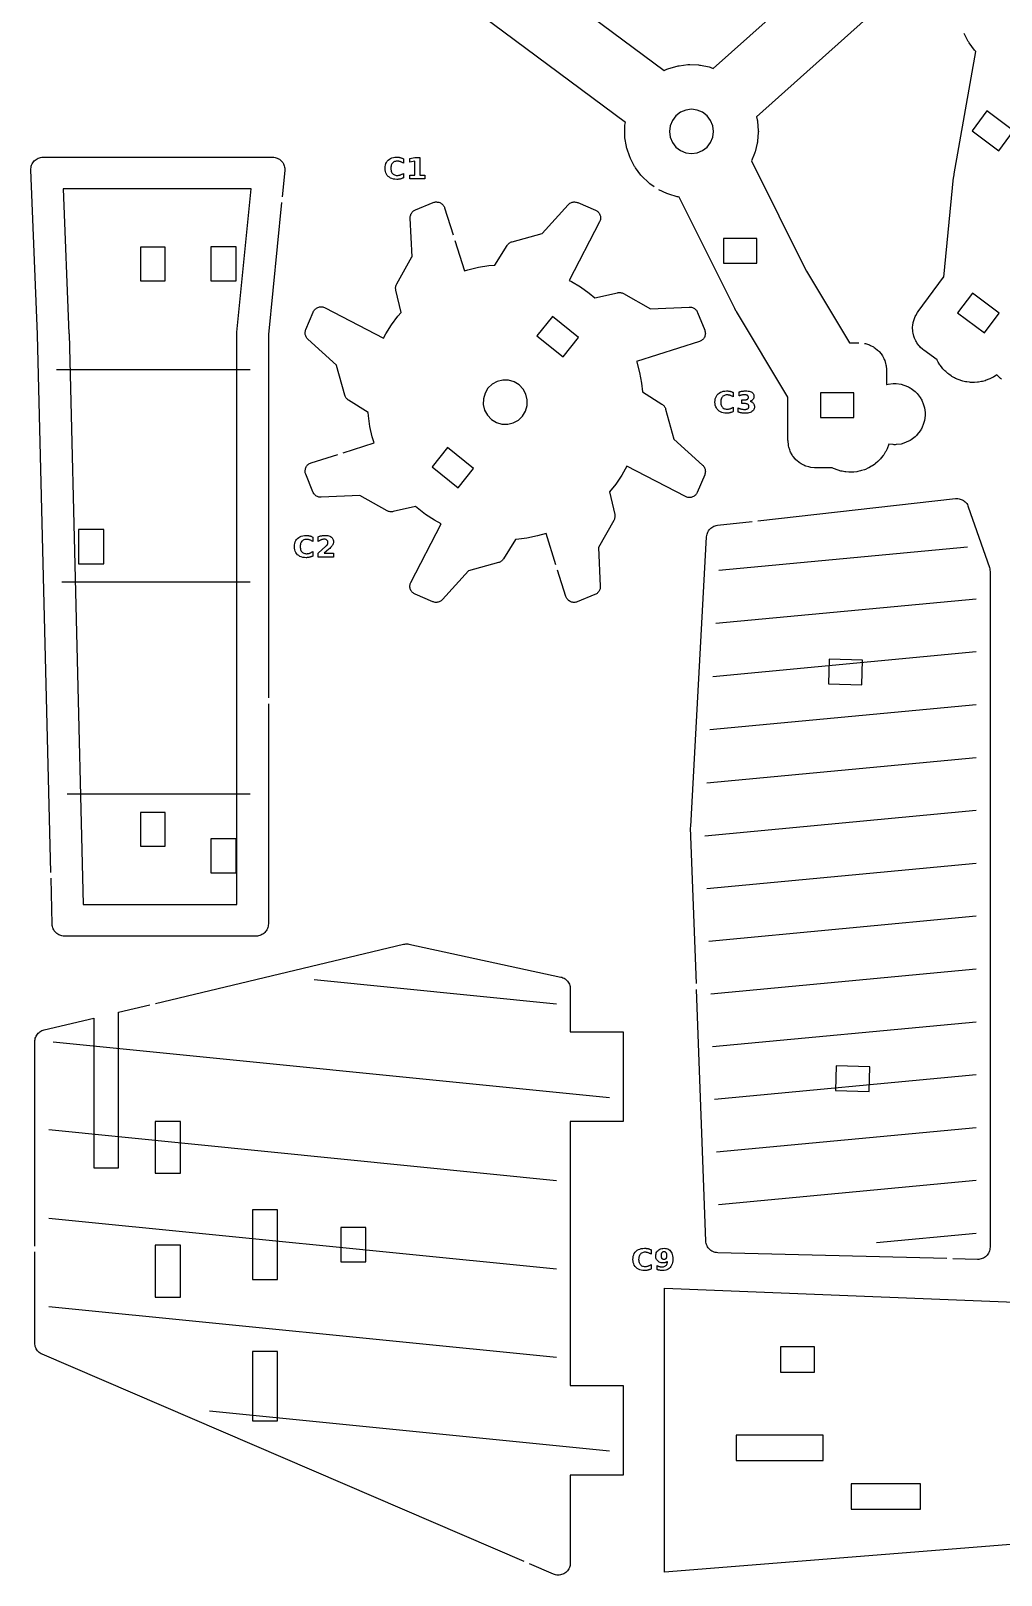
# Model space of a CAD drawing. Header units: millimetres. Extents: x 8 to 296, y 9 to 290.
# Drawn here: x 8.2 to 118.1, y 8.6 to 183.4 of the extents above; entities that cross this region are included whole.
import ezdxf

# ---------------------------------------------------------------- set-up
doc = ezdxf.new("R2010")
doc.units = ezdxf.units.MM
for name, color, linetype in [('CUT', 1, 'CONTINUOUS'), ('ENGRAVE', 5, 'CONTINUOUS'), ('SCORE', 7, 'CONTINUOUS')]:
    doc.layers.add(name, color=color, linetype=linetype)

msp = doc.modelspace()

# ---------------------------------------------------------------- linework, layer by layer
at = {"layer": 'CUT', "color": 1}
for points in [[(66.0183, 189.2315), (79.904, 178.8885), (80.2185, 179.0378), (80.3153, 179.079), (80.4151, 179.1123), (81.3835, 179.3928), (81.4856, 179.418), (81.5894, 179.4349), (82.5903, 179.5564), (82.6951, 179.5649), (82.8003, 179.5649), (83.8077, 179.5243), (83.9126, 179.5158), (84.0164, 179.4989), (85.0042, 179.2973), (85.1064, 179.2721), (85.2062, 179.2388), (85.4684, 179.1393), (100.3127, 192.4196)], [(107.8105, 189.2653), (90.3675, 173.6602), (90.4519, 173.3175), (90.473, 173.2145), (90.4856, 173.11), (90.5668, 172.1051), (90.571, 172), (90.5668, 171.8949), (90.4856, 170.89), (90.473, 170.7855), (90.4519, 170.6825), (90.2106, 169.7036), (90.1814, 169.6025), (90.1441, 169.5041), (89.7847, 168.6607), (96.0033, 156.2233), (96.025, 156.1838), (100.8903, 148.075), (101.9404, 148.075), (101.9428, 148.0749)], [(78.773, 165.743), (78.2959, 166.0723), (78.2118, 166.1355), (78.133, 166.2052), (77.4059, 166.9036), (77.333, 166.9795), (77.2665, 167.061), (76.6608, 167.867), (76.6011, 167.9536), (76.5485, 168.0447), (76.0799, 168.9374), (76.0348, 169.0324), (75.9975, 169.1308), (75.6783, 170.0871), (75.649, 170.1881), (75.628, 170.2912), (75.4662, 171.2864), (75.4536, 171.3908), (75.4493, 171.4959), (75.4493, 172.5041), (75.4536, 172.6092), (75.4662, 172.7136), (75.512, 172.9951), (55.4561, 187.934)], [(118.0915, 143.9624), (117.9988, 144.0315), (117.9136, 144.1072), (117.5714, 144.4396), (117.4721, 144.3703), (117.1989, 144.1991), (117.0887, 144.1373), (116.8, 143.9936), (116.6842, 143.9429), (116.3828, 143.8282), (116.2627, 143.7891), (115.9515, 143.7045), (115.8281, 143.6774), (115.5101, 143.6237), (115.3846, 143.6088), (115.0629, 143.5865), (114.9366, 143.584), (114.6143, 143.5934), (114.4883, 143.6032), (114.1684, 143.6442), (114.0441, 143.6663), (113.7297, 143.7384), (113.6081, 143.7727), (113.3024, 143.8752), (113.1847, 143.9212), (112.8905, 144.0532), (112.7779, 144.1105), (112.498, 144.2708), (112.3916, 144.3388), (112.1288, 144.5257), (112.0295, 144.6039), (111.7863, 144.8156), (111.6952, 144.9032), (111.4739, 145.1377), (111.3918, 145.2338), (111.1945, 145.4889), (111.1223, 145.5925), (110.951, 145.8657), (110.8892, 145.9759), (110.8221, 146.1108), (110.8157, 146.1221), (110.8057, 146.1304), (109.3141, 147.2409), (109.2166, 147.3212), (108.9153, 147.5953), (108.8248, 147.6861), (108.7437, 147.7853), (108.5384, 148.0633), (108.4673, 148.17), (108.4071, 148.2832), (108.2599, 148.5958), (108.2111, 148.7143), (108.1741, 148.8371), (108.0908, 149.1724), (108.066, 149.2982), (108.0537, 149.4258), (108.0373, 149.771), (108.0376, 149.8992), (108.0504, 150.0267), (108.1017, 150.3685), (108.127, 150.4941), (108.1644, 150.6167), (108.2814, 150.9419), (108.3307, 151.0602), (108.3913, 151.1732), (108.6013, 151.5221), (108.6717, 151.627), (111.5566, 155.5019), (111.5616, 155.5093), (111.5629, 155.5182), (112.6895, 166.7963), (112.6953, 166.8453), (112.7364, 167.1413), (112.7441, 167.1901), (115.213, 181.0464), (115.203, 181.056), (115.1298, 181.1316), (115.0629, 181.2128), (114.4536, 182.0161), (114.3935, 182.1024), (114.3405, 182.1932), (113.8732, 183.074)], [(10.4469, 88.1228), (8.9252, 148.993), (8.9249, 149.0021), (8.1791, 167.6469), (8.1805, 167.7834), (8.1958, 167.9209), (8.2249, 168.0562), (8.2674, 168.1879), (8.323, 168.3146), (8.391, 168.4352), (8.4707, 168.5482), (8.5615, 168.6527), (8.6622, 168.7475), (8.772, 168.8318), (8.8897, 168.9045), (9.0141, 168.9651), (9.144, 169.0129), (9.278, 169.0473), (9.4148, 169.0681), (9.5512, 169.075), (35.5654, 169.075), (35.6984, 169.0685), (35.832, 169.0486), (35.963, 169.0158), (36.0902, 168.9702), (36.2123, 168.9124), (36.3281, 168.8429), (36.4365, 168.7624), (36.5365, 168.6717), (36.6272, 168.5715), (36.7075, 168.463), (36.7769, 168.347), (36.8345, 168.2249), (36.8799, 168.0977), (36.9125, 167.9666), (36.9322, 167.833), (36.9386, 167.6981), (36.9319, 167.565), (36.6351, 164.5972)], [(102.5894, 148.0115), (102.5987, 148.0101), (102.7231, 147.9789), (103.0538, 147.8786), (103.1745, 147.8354), (103.2904, 147.7806), (103.5951, 147.6177), (103.7051, 147.5518), (103.808, 147.4754), (104.0752, 147.2562), (104.1701, 147.1701), (104.2562, 147.0752), (104.4754, 146.808), (104.5518, 146.7051), (104.6177, 146.5951), (104.7806, 146.2904), (104.8354, 146.1745), (104.8786, 146.0538), (104.9789, 145.7231), (105.0101, 145.5987), (105.0289, 145.4719), (105.0688, 145.0666), (105.075, 144.9404), (105.075, 143.3377), (105.1269, 143.3533), (105.2634, 143.3787), (105.8287, 143.4531), (105.9422, 143.463), (106.0578, 143.463), (106.1713, 143.4531), (106.7282, 143.3798), (106.8405, 143.36), (106.9521, 143.3301), (107.0592, 143.2911), (107.5782, 143.0761), (107.6815, 143.028), (107.7816, 142.9702), (107.8749, 142.9048), (108.3206, 142.5628), (108.4079, 142.4896), (108.4896, 142.4079), (108.5628, 142.3206), (108.9048, 141.8749), (108.9702, 141.7816), (109.028, 141.6815), (109.0761, 141.5782), (109.2911, 141.0592), (109.3301, 140.9521), (109.36, 140.8405), (109.3798, 140.7282), (109.4531, 140.1713), (109.463, 140.0578), (109.463, 139.9422), (109.4531, 139.8287), (109.3798, 139.2718), (109.36, 139.1595), (109.3301, 139.0479), (109.2911, 138.9408), (109.0761, 138.4218), (109.028, 138.3185), (108.9702, 138.2184), (108.9048, 138.1251), (108.5628, 137.6794), (108.4896, 137.5921), (108.4079, 137.5104), (108.3206, 137.4372), (107.8749, 137.0952), (107.7816, 137.0298), (107.6815, 136.972), (107.5782, 136.9239), (107.0592, 136.7089), (106.9521, 136.6699), (106.8405, 136.64), (106.7282, 136.6202), (106.1713, 136.5469), (106.0578, 136.537), (105.9422, 136.537), (105.8287, 136.5469), (105.3557, 136.6092), (105.3174, 136.4943), (105.2005, 136.1937), (105.149, 136.0783), (105.0033, 135.7907), (104.9407, 135.6809), (104.7674, 135.4089), (104.6944, 135.3058), (104.4953, 135.0522), (104.4125, 134.9567), (104.1895, 134.7237), (104.0978, 134.6369), (103.8531, 134.4269), (103.7532, 134.3494), (103.4891, 134.1644), (103.3822, 134.0971), (103.1012, 133.9389), (102.9881, 133.8824), (102.693, 133.7525), (102.575, 133.7074), (102.2685, 133.6071), (102.1467, 133.5737), (101.8318, 133.5039), (101.7073, 133.4826), (101.3871, 133.444), (101.2611, 133.435), (100.9387, 133.428), (100.8124, 133.4314), (100.4908, 133.456), (100.3655, 133.4718), (100.0479, 133.5278), (99.9247, 133.5558), (99.6141, 133.6427), (99.4943, 133.6826), (99.1937, 133.7995), (99.0783, 133.851), (98.944, 133.9191), (98.9321, 133.9244), (98.9191, 133.925), (97.0596, 133.925), (96.9334, 133.9312), (96.5281, 133.9711), (96.4013, 133.9899), (96.2769, 134.0211), (95.9462, 134.1214), (95.8255, 134.1646), (95.7096, 134.2194), (95.4049, 134.3823), (95.2949, 134.4482), (95.192, 134.5246), (94.9248, 134.7438), (94.8299, 134.8299), (94.7438, 134.9248), (94.5246, 135.192), (94.4482, 135.2949), (94.3823, 135.4049), (94.2194, 135.7096), (94.1646, 135.8255), (94.1214, 135.9462), (94.0211, 136.2769), (93.9899, 136.4013), (93.9711, 136.5281), (93.9312, 136.9334), (93.925, 137.0596), (93.925, 141.8904), (93.9246, 141.8994), (93.9203, 141.9072), (88.0889, 151.6262), (88.0643, 151.6691), (87.9205, 151.931), (87.8976, 151.9748), (81.6033, 164.5635), (81.5894, 164.5651), (81.4856, 164.582), (81.3835, 164.6072), (80.4151, 164.8877), (80.3153, 164.921), (80.2185, 164.9622), (79.3177, 165.3897)], [(36.5704, 163.9505), (35.078, 149.0266), (35.075, 148.9657), (35.075, 107.875)], [(43.5649, 135.6396), (47.0434, 136.7383), (46.8356, 137.4251), (46.5764, 138.6048), (46.4094, 139.8011), (46.3857, 140.1886), (44.1688, 141.5686), (44.0958, 141.6189), (44.0265, 141.6769), (43.9627, 141.741), (43.9053, 141.8108), (43.8545, 141.8855), (43.8108, 141.9647), (43.7747, 142.0476), (43.7469, 142.1318), (42.8008, 145.5232), (42.8004, 145.5243), (42.7996, 145.5251), (39.5627, 148.4744), (39.4987, 148.5386), (39.4399, 148.6099), (39.3881, 148.6865), (39.3438, 148.7676), (39.3073, 148.8525), (39.2791, 148.9405), (39.2593, 149.0308), (39.2482, 149.1226), (39.2458, 149.215), (39.2522, 149.3072), (39.2673, 149.3984), (39.2909, 149.4878), (39.3223, 149.5728), (40.1647, 151.56), (40.205, 151.6436), (40.2541, 151.7244), (40.3108, 151.8), (40.3746, 151.8698), (40.4449, 151.9331), (40.521, 151.9893), (40.6021, 152.0379), (40.6876, 152.0783), (40.7766, 152.1103), (40.8682, 152.1336), (40.9617, 152.1478), (41.0561, 152.1529), (41.1506, 152.1489), (41.2443, 152.1357), (41.3362, 152.1135), (41.4255, 152.0825), (41.5098, 152.0438), (48.1331, 148.6002), (48.3957, 149.1023), (49.0367, 150.126), (49.7552, 151.097), (50.1078, 151.5035), (49.5157, 154.0485), (49.4997, 154.1357), (49.4916, 154.2257), (49.4919, 154.3161), (49.5005, 154.4061), (49.5175, 154.4949), (49.5426, 154.5817), (49.5757, 154.6659), (49.6156, 154.745), (51.3447, 157.8122), (51.3452, 157.8132), (51.3452, 157.8144), (51.1418, 162.1887), (51.1419, 162.2793), (51.1508, 162.3713), (51.1683, 162.4621), (51.1943, 162.5508), (51.2286, 162.6366), (51.2709, 162.7188), (51.3208, 162.7966), (51.3778, 162.8694), (51.4414, 162.9364), (51.5111, 162.9971), (51.5863, 163.0509), (51.6662, 163.0974), (51.7485, 163.1353), (53.7493, 163.9449), (53.8369, 163.9755), (53.9288, 163.9979), (54.0224, 164.0112), (54.1169, 164.0155), (54.2113, 164.0105), (54.3048, 163.9965), (54.3965, 163.9735), (54.4856, 163.9416), (54.5711, 163.9013), (54.6524, 163.8529), (54.7285, 163.7969), (54.7989, 163.7338), (54.8629, 163.6641), (54.9198, 163.5885), (54.9691, 163.5079), (55.0103, 163.4228), (55.0425, 163.3358), (56.0081, 160.2787)], [(56.2039, 159.6589), (57.2906, 156.2185), (57.6861, 156.3466), (58.8606, 156.6286), (60.0534, 156.8187), (60.7403, 156.8741), (62.1212, 159.0923), (62.1714, 159.1653), (62.2294, 159.2347), (62.2935, 159.2984), (62.3633, 159.3559), (62.4381, 159.4067), (62.5172, 159.4503), (62.6001, 159.4865), (62.6843, 159.5142), (66.0757, 160.4603), (66.0768, 160.4607), (66.0777, 160.4615), (69.0269, 163.6984), (69.0911, 163.7625), (69.1624, 163.8213), (69.239, 163.8731), (69.3201, 163.9174), (69.405, 163.9538), (69.4931, 163.982), (69.5834, 164.0018), (69.6751, 164.0129), (69.7675, 164.0153), (69.8597, 164.0089), (69.9509, 163.9939), (70.0403, 163.9702), (70.1253, 163.9388), (72.1126, 163.0965), (72.1961, 163.0562), (72.2769, 163.0071), (72.3525, 162.9503), (72.4223, 162.8865), (72.4856, 162.8163), (72.5418, 162.7402), (72.5904, 162.6591), (72.6309, 162.5736), (72.6629, 162.4846), (72.6861, 162.3929), (72.7003, 162.2994), (72.7055, 162.205), (72.7014, 162.1105), (72.6882, 162.0169), (72.666, 161.925), (72.635, 161.8356), (72.5963, 161.7514), (69.1544, 155.1313), (69.3914, 155.0132), (70.4273, 154.3921), (71.412, 153.6926), (72.058, 153.1538), (74.601, 153.7454), (74.6882, 153.7615), (74.7783, 153.7696), (74.8687, 153.7693), (74.9586, 153.7606), (75.0474, 153.7436), (75.1343, 153.7185), (75.2184, 153.6855), (75.2976, 153.6456), (78.3647, 151.9165), (78.3657, 151.916), (78.3669, 151.916), (82.7412, 152.1193), (82.8318, 152.1192), (82.9239, 152.1104), (83.0146, 152.0929), (83.1033, 152.0669), (83.1891, 152.0325), (83.2713, 151.9903), (83.3491, 151.9404), (83.4219, 151.8834), (83.4889, 151.8197), (83.5496, 151.75), (83.6034, 151.6749), (83.6499, 151.595), (83.6879, 151.5126), (84.4974, 149.5118), (84.528, 149.4243), (84.5504, 149.3324), (84.5637, 149.2388), (84.568, 149.1443), (84.5631, 149.0499), (84.549, 148.9563), (84.526, 148.8646), (84.4942, 148.7756), (84.4539, 148.69), (84.4055, 148.6088), (84.3494, 148.5326), (84.2863, 148.4622), (84.2166, 148.3983), (84.1411, 148.3414), (84.0604, 148.2921), (83.9753, 148.2508), (83.8883, 148.2186), (76.7773, 145.9726), (76.8144, 145.865), (77.1191, 144.6962), (77.3324, 143.5073), (77.4315, 142.5178), (79.6448, 141.14), (79.7178, 141.0897), (79.7872, 141.0318), (79.8509, 140.9676), (79.9084, 140.8979), (79.9592, 140.8231), (80.0029, 140.7439), (80.039, 140.6611), (80.0667, 140.5769), (81.0129, 137.1854), (81.0132, 137.1843), (81.0141, 137.1835), (84.251, 134.2342), (84.315, 134.17), (84.3738, 134.0987), (84.4256, 134.0222), (84.4699, 133.9411), (84.5063, 133.8561), (84.5346, 133.7681), (84.5543, 133.6778), (84.5655, 133.586), (84.5678, 133.4936), (84.5615, 133.4014), (84.5464, 133.3102), (84.5227, 133.2209), (84.4914, 133.1358), (83.649, 131.1486), (83.6087, 131.0651), (83.5596, 130.9843), (83.5028, 130.9086), (83.439, 130.8388), (83.3688, 130.7755), (83.2927, 130.7193), (83.2116, 130.6708), (83.1261, 130.6303), (83.0371, 130.5983), (82.9455, 130.5751), (82.852, 130.5608), (82.7575, 130.5557), (82.6631, 130.5598), (82.5694, 130.5729), (82.4775, 130.5951), (82.3881, 130.6261), (82.3039, 130.6649), (75.6897, 134.1037), (75.1074, 133.0883), (74.4271, 132.0902), (73.7085, 131.1938), (74.2979, 128.6601), (74.314, 128.5729), (74.3221, 128.4829), (74.3218, 128.3925), (74.3131, 128.3025), (74.2962, 128.2137), (74.2711, 128.1269), (74.238, 128.0427), (74.1981, 127.9636), (72.469, 124.8965), (72.4685, 124.8954), (72.4685, 124.8942), (72.6718, 120.52), (72.6718, 120.4293), (72.6629, 120.3373), (72.6454, 120.2465), (72.6194, 120.1578), (72.5851, 120.072), (72.5428, 119.9898), (72.4929, 119.912), (72.4359, 119.8393), (72.3722, 119.7722), (72.3025, 119.7115), (72.2274, 119.6577), (72.1475, 119.6112), (72.0652, 119.5733), (70.0643, 118.7637), (69.9768, 118.7332), (69.8849, 118.7108), (69.7913, 118.6974), (69.6968, 118.6932), (69.6024, 118.6981), (69.5089, 118.7121), (69.4171, 118.7352), (69.3281, 118.767), (69.2425, 118.8073), (69.1613, 118.8557), (69.0851, 118.9117), (69.0147, 118.9749), (68.9508, 119.0445), (68.8939, 119.1201), (68.8446, 119.2008), (68.8033, 119.2859), (68.7711, 119.3728), (67.8331, 122.3428)], [(67.6373, 122.9626), (66.5244, 126.486), (65.5431, 126.2097), (64.3586, 125.9734), (63.1593, 125.8297), (63.068, 125.8259), (61.6925, 123.6163), (61.6422, 123.5433), (61.5843, 123.4739), (61.5201, 123.4102), (61.4504, 123.3527), (61.3756, 123.3019), (61.2965, 123.2583), (61.2136, 123.2222), (61.1294, 123.1944), (57.738, 122.2483), (57.7368, 122.2479), (57.736, 122.2471), (54.7867, 119.0102), (54.7226, 118.9461), (54.6513, 118.8873), (54.5747, 118.8355), (54.4936, 118.7912), (54.4086, 118.7548), (54.3206, 118.7266), (54.2303, 118.7068), (54.1386, 118.6957), (54.0462, 118.6933), (53.9539, 118.6997), (53.8628, 118.7148), (53.7734, 118.7384), (53.6884, 118.7698), (51.7011, 119.6121), (51.6176, 119.6524), (51.5368, 119.7016), (51.4611, 119.7583), (51.3913, 119.8221), (51.328, 119.8924), (51.2718, 119.9684), (51.2233, 120.0496), (51.1828, 120.135), (51.1508, 120.224), (51.1276, 120.3157), (51.1133, 120.4092), (51.1082, 120.5036), (51.1123, 120.5981), (51.1255, 120.6917), (51.1477, 120.7837), (51.1786, 120.873), (51.2174, 120.9573), (54.66, 127.5786), (53.8983, 127.9959), (52.8872, 128.6567), (51.9304, 129.3938), (51.7527, 129.5541), (49.2126, 128.9632), (49.1254, 128.9471), (49.0354, 128.9391), (48.945, 128.9394), (48.855, 128.948), (48.7662, 128.965), (48.6794, 128.9901), (48.5953, 129.0231), (48.5161, 129.0631), (45.449, 130.7921), (45.4479, 130.7927), (45.4468, 130.7927), (41.0725, 130.5893), (40.9818, 130.5894), (40.8898, 130.5982), (40.7991, 130.6157), (40.7104, 130.6418), (40.6245, 130.6761), (40.5423, 130.7184), (40.4645, 130.7682), (40.3918, 130.8253), (40.3247, 130.8889), (40.2641, 130.9586), (40.2102, 131.0338), (40.1638, 131.1137), (40.1258, 131.196), (39.3163, 133.1968), (39.2857, 133.2844), (39.2633, 133.3762), (39.2499, 133.4699), (39.2457, 133.5643), (39.2506, 133.6588), (39.2647, 133.7523), (39.2877, 133.844), (39.3195, 133.9331), (39.3598, 134.0186), (39.4082, 134.0999), (39.4642, 134.176), (39.5274, 134.2464), (39.5971, 134.3104), (39.6726, 134.3672), (39.7533, 134.4166), (39.8384, 134.4578), (39.9254, 134.49), (42.9451, 135.4438)], [(90.5301, 127.9311), (112.9022, 130.4343), (113.0326, 130.4426), (113.165, 130.4382), (113.2963, 130.4211), (113.4254, 130.3914), (113.5511, 130.3495), (113.6721, 130.2956), (113.7874, 130.2304), (113.8959, 130.1544), (113.9965, 130.0683), (114.0884, 129.9729), (114.1707, 129.8691), (114.2426, 129.7579), (114.3035, 129.6402), (114.3521, 129.519), (116.7359, 122.63), (116.7772, 122.4852), (116.8025, 122.3347), (116.8108, 122.1844), (116.8106, 45.7071), (116.8038, 45.572), (116.7834, 45.4364), (116.7495, 45.3035), (116.7026, 45.1747), (116.6431, 45.0511), (116.5715, 44.9341), (116.4887, 44.8248), (116.3954, 44.7243), (116.2925, 44.6336), (116.1811, 44.5536), (116.0623, 44.4851), (115.9373, 44.4287), (115.8072, 44.3851), (115.6735, 44.3547), (115.5374, 44.3377), (115.4022, 44.3344), (112.5834, 44.4067)], [(83.5543, 75.5432), (82.9048, 93.196), (82.9059, 93.3188), (84.7136, 126.1278), (84.7279, 126.2631), (84.756, 126.398), (84.7975, 126.5295), (84.852, 126.6562), (84.9189, 126.7767), (84.9975, 126.89), (85.0871, 126.9948), (85.1867, 127.0902), (85.2953, 127.175), (85.4119, 127.2486), (85.5353, 127.3101), (85.6643, 127.359), (85.7974, 127.3947), (85.9317, 127.4166), (89.8841, 127.8588)], [(35.075, 107.225), (35.075, 82.2982), (35.0685, 82.1652), (35.0487, 82.0317), (35.0159, 81.9008), (34.9704, 81.7738), (34.9127, 81.6518), (34.8433, 81.536), (34.763, 81.4277), (34.6723, 81.3277), (34.5723, 81.237), (34.464, 81.1567), (34.3482, 81.0873), (34.2262, 81.0296), (34.0992, 80.9841), (33.9683, 80.9513), (33.8348, 80.9315), (33.7018, 80.925), (11.9661, 80.925), (11.8353, 80.9313), (11.7039, 80.9505), (11.5749, 80.9823), (11.4496, 81.0263), (11.3292, 81.0823), (11.2147, 81.1495), (11.1072, 81.2276), (11.0078, 81.3156), (10.9173, 81.4128), (10.8366, 81.5183), (10.7665, 81.631), (10.7076, 81.7501), (10.6604, 81.8742), (10.6254, 82.0023), (10.603, 82.1332), (10.5934, 82.2638), (10.4632, 87.473)], [(22.287, 73.3121), (50.397, 80.005), (50.516, 80.0277), (50.6382, 80.04), (50.761, 80.0412), (50.8834, 80.0315), (51.0028, 80.0113), (68.1924, 76.2946), (68.3194, 76.2606), (68.4442, 76.2138), (68.564, 76.1552), (68.6775, 76.0853), (68.7836, 76.0046), (68.8815, 75.9141), (68.9702, 75.8145), (69.0487, 75.7069), (69.1165, 75.5921), (69.1729, 75.4712), (69.2173, 75.3455), (69.2493, 75.2161), (69.2686, 75.0842), (69.275, 74.9529), (69.275, 70.075), (75.275, 70.075), (75.275, 59.925), (69.275, 59.925), (69.275, 30.075), (75.275, 30.075), (75.275, 19.925), (69.275, 19.925), (69.275, 9.9718), (69.2684, 9.838), (69.2483, 9.7036), (69.2151, 9.5719), (69.169, 9.4441), (69.1106, 9.3214), (69.0403, 9.2052), (68.9589, 9.0964), (68.8672, 8.9962), (68.766, 8.9055), (68.6564, 8.8253), (68.5394, 8.7562), (68.4162, 8.6991), (68.2879, 8.6544), (68.1558, 8.6226), (68.0212, 8.6039), (67.8855, 8.5986), (67.7499, 8.6068), (67.6157, 8.6283), (67.4844, 8.6629), (67.3588, 8.7096), (64.6377, 9.879)], [(111.9336, 44.4234), (85.9632, 45.0894), (85.8272, 45.0997), (85.6911, 45.124), (85.5582, 45.1618), (85.4297, 45.2127), (85.307, 45.2763), (85.1913, 45.3519), (85.0837, 45.4388), (84.9855, 45.536), (84.8974, 45.6425), (84.8206, 45.7574), (84.7556, 45.8794), (84.7032, 46.0073), (84.6639, 46.1398), (84.6381, 46.2756), (84.6263, 46.4114), (83.5782, 74.8936)], [(8.625, 45.8446), (8.625, 68.975), (8.6312, 69.1043), (8.6499, 69.2342), (8.681, 69.3618), (8.724, 69.4858), (8.7787, 69.6051), (8.8446, 69.7187), (8.9209, 69.8255), (9.0071, 69.9245), (9.1024, 70.0149), (9.2058, 70.0957), (9.3164, 70.1663), (9.4333, 70.2261), (9.5554, 70.2744), (9.6798, 70.3104), (15.305, 71.6497), (15.305, 54.705), (18.095, 54.705), (18.095, 72.314), (21.6547, 73.1615)], [(64.0406, 10.1357), (9.4554, 33.5937), (9.3372, 33.6515), (9.2235, 33.7214), (9.1172, 33.802), (9.0192, 33.8925), (8.9304, 33.9921), (8.8516, 34.0999), (8.7837, 34.2147), (8.7273, 34.3357), (8.6828, 34.4615), (8.6507, 34.591), (8.6314, 34.723), (8.625, 34.8545), (8.625, 45.1946)], [(152.7957, 12.925), (130.003, 12.925), (79.925, 8.9188), (79.925, 41.0781), (130.0024, 39.075), (132.4767, 39.0131)]]:
    msp.add_lwpolyline(points, dxfattribs=at)
for points in [[(85.4207, 171.3514), (85.5061, 172), (85.4207, 172.6486), (85.1703, 173.253), (84.7721, 173.7721), (84.253, 174.1703), (83.6486, 174.4207), (83, 174.5061), (82.3514, 174.4207), (81.747, 174.1703), (81.2279, 173.7721), (80.8297, 173.253), (80.5793, 172.6486), (80.4939, 172), (80.5793, 171.3514), (80.8297, 170.747), (81.2279, 170.2279), (81.747, 169.8297), (82.3514, 169.5793), (83, 169.4939), (83.6486, 169.5793), (84.253, 169.8297), (84.7721, 170.2279), (85.1703, 170.747), (85.4207, 171.3514)], [(116.4371, 174.3149), (114.771, 172.077), (117.811, 169.8137), (119.4771, 172.0516), (116.4371, 174.3149)], [(86.605, 159.895), (86.605, 157.105), (90.395, 157.105), (90.395, 159.895), (86.605, 159.895)], [(20.605, 158.895), (20.605, 155.105), (23.395, 155.105), (23.395, 158.895), (20.605, 158.895)], [(28.575, 158.925), (28.575, 155.075), (31.425, 155.075), (31.425, 158.925), (28.575, 158.925)], [(113.1436, 151.4711), (116.1836, 149.2078), (117.8497, 151.4457), (114.8097, 153.709), (113.1436, 151.4711)], [(70.2005, 148.6692), (67.2435, 151.04), (65.4983, 148.8632), (68.4552, 146.4925), (70.2005, 148.6692)], [(60.4239, 143.3746), (59.9516, 142.9219), (59.6125, 142.3625), (59.4297, 141.7343), (59.4158, 141.0802), (59.5716, 140.4448), (59.8866, 139.8714), (60.3392, 139.3991), (60.8987, 139.06), (61.5269, 138.8772), (62.1809, 138.8633), (62.8163, 139.0191), (63.3897, 139.3341), (63.8621, 139.7867), (64.2012, 140.3462), (64.3839, 140.9743), (64.3979, 141.6284), (64.2421, 142.2638), (63.9271, 142.8372), (63.4745, 143.3096), (62.915, 143.6487), (62.2868, 143.8314), (61.6327, 143.8454), (60.9974, 143.6895), (60.4239, 143.3746)], [(97.605, 139.605), (101.395, 139.605), (101.395, 142.395), (97.605, 142.395), (97.605, 139.605)], [(56.5702, 131.6686), (58.3154, 133.8454), (55.3584, 136.2162), (53.6132, 134.0394), (56.5702, 131.6686)], [(13.575, 126.925), (13.575, 123.075), (16.425, 123.075), (16.425, 126.925), (13.575, 126.925)], [(102.3636, 112.161), (98.5748, 112.2581), (98.5033, 109.4691), (102.2921, 109.3719), (102.3636, 112.161)], [(20.605, 94.895), (20.605, 91.105), (23.395, 91.105), (23.395, 94.895), (20.605, 94.895)], [(28.575, 88.075), (31.425, 88.075), (31.425, 91.925), (28.575, 91.925), (28.575, 88.075)], [(103.1837, 66.1248), (99.3949, 66.222), (99.3234, 63.4329), (103.1122, 63.3357), (103.1837, 66.1248)], [(22.275, 59.925), (22.275, 54.075), (25.125, 54.075), (25.125, 59.925), (22.275, 59.925)], [(33.275, 49.925), (33.275, 42.075), (36.125, 42.075), (36.125, 49.925), (33.275, 49.925)], [(43.275, 44.075), (46.125, 44.075), (46.125, 47.925), (43.275, 47.925), (43.275, 44.075)], [(22.275, 40.075), (25.125, 40.075), (25.125, 45.925), (22.275, 45.925), (22.275, 40.075)], [(33.275, 33.925), (33.275, 26.075), (36.125, 26.075), (36.125, 33.925), (33.275, 33.925)], [(96.925, 31.575), (96.925, 34.425), (93.075, 34.425), (93.075, 31.575), (96.925, 31.575)], [(97.925, 24.425), (88.075, 24.425), (88.075, 21.575), (97.925, 21.575), (97.925, 24.425)], [(108.925, 18.925), (101.075, 18.925), (101.075, 16.075), (108.925, 16.075), (108.925, 18.925)]]:
    msp.add_lwpolyline(points, close=True, dxfattribs=at)
at = {"layer": 'ENGRAVE', "color": 5}
for points in [[(50.3069, 166.7203), (50.2481, 166.6942), (50.1886, 166.6704), (50.1282, 166.6491), (50.0671, 166.6303), (50.0051, 166.6139), (49.9422, 166.5999), (49.8785, 166.5886), (49.8138, 166.5797), (49.7483, 166.5734), (49.6818, 166.5696), (49.6145, 166.5683), (49.4191, 166.5777), (49.2378, 166.606), (49.0704, 166.6531), (48.9171, 166.7191), (48.7778, 166.804), (48.6525, 166.9077), (48.5441, 167.0275), (48.4554, 167.1607), (48.3864, 167.3074), (48.3372, 167.4675), (48.3076, 167.6411), (48.2977, 167.8281), (48.3076, 168.0155), (48.3372, 168.1895), (48.3864, 168.3499), (48.4554, 168.4968), (48.5441, 168.6302), (48.6525, 168.7501), (48.7778, 168.8538), (48.9171, 168.9386), (49.0704, 169.0046), (49.2378, 169.0517), (49.4191, 169.08), (49.6145, 169.0895), (49.6818, 169.0882), (49.7483, 169.0844), (49.8138, 169.0781), (49.8785, 169.0692), (49.9422, 169.0578), (50.0051, 169.0439), (50.0671, 169.0275), (50.1282, 169.0086), (50.1886, 168.9873), (50.2481, 168.9636), (50.3069, 168.9374), (50.3648, 168.9088), (50.3648, 168.4059), (50.3069, 168.4437), (50.2492, 168.478), (50.1919, 168.5088), (50.1348, 168.5361), (50.0779, 168.5598), (50.0214, 168.58), (49.9644, 168.5969), (49.9065, 168.6108), (49.8476, 168.6215), (49.7877, 168.6292), (49.7268, 168.6338), (49.6649, 168.6354), (49.5571, 168.6294), (49.4573, 168.6115), (49.3654, 168.5816), (49.2815, 168.5399), (49.2056, 168.4862), (49.1376, 168.4205), (49.0789, 168.3444), (49.0309, 168.2592), (48.9935, 168.165), (48.9669, 168.0617), (48.9509, 167.9494), (48.9455, 167.8281), (48.9509, 167.7072), (48.9669, 167.5953), (48.9935, 167.4924), (49.0309, 167.3984), (49.0789, 167.3133), (49.1376, 167.2372), (49.2056, 167.1716), (49.2815, 167.1179), (49.3654, 167.0761), (49.4573, 167.0463), (49.5571, 167.0284), (49.6649, 167.0224), (49.7268, 167.0239), (49.7877, 167.0285), (49.8476, 167.0362), (49.9065, 167.047), (49.9644, 167.0608), (50.0214, 167.0777), (50.0779, 167.0979), (50.1348, 167.1217), (50.1919, 167.1489), (50.2492, 167.1797), (50.3069, 167.214), (50.3648, 167.2519), (50.3648, 166.749), (50.3069, 166.7203)], [(51.6553, 167.0484), (51.6553, 168.6191), (51.0873, 168.5019), (51.0873, 168.9283), (51.6521, 169.0455), (52.2478, 169.0455), (52.2478, 167.0484), (52.8012, 167.0484), (52.8012, 166.6155), (51.102, 166.6155), (51.102, 167.0484), (51.6553, 167.0484)], [(87.6681, 140.2592), (87.6093, 140.233), (87.5498, 140.2092), (87.4894, 140.188), (87.4283, 140.1691), (87.3663, 140.1527), (87.3034, 140.1388), (87.2397, 140.1274), (87.175, 140.1185), (87.1095, 140.1122), (87.043, 140.1084), (86.9757, 140.1071), (86.7803, 140.1165), (86.599, 140.1448), (86.4316, 140.192), (86.2783, 140.2579), (86.139, 140.3428), (86.0137, 140.4465), (85.9053, 140.5663), (85.8166, 140.6996), (85.7476, 140.8462), (85.6983, 141.0064), (85.6688, 141.1799), (85.6589, 141.3669), (85.6688, 141.5543), (85.6983, 141.7283), (85.7476, 141.8887), (85.8166, 142.0356), (85.9053, 142.169), (86.0137, 142.2889), (86.139, 142.3926), (86.2783, 142.4774), (86.4316, 142.5434), (86.599, 142.5906), (86.7803, 142.6188), (86.9757, 142.6283), (87.043, 142.627), (87.1095, 142.6232), (87.175, 142.6169), (87.2397, 142.608), (87.3034, 142.5966), (87.3663, 142.5827), (87.4283, 142.5663), (87.4894, 142.5474), (87.5498, 142.5261), (87.6093, 142.5024), (87.6681, 142.4762), (87.726, 142.4476), (87.726, 141.9447), (87.6681, 141.9825), (87.6104, 142.0168), (87.553, 142.0476), (87.4959, 142.0749), (87.4391, 142.0986), (87.3826, 142.1188), (87.3256, 142.1357), (87.2677, 142.1496), (87.2088, 142.1603), (87.1489, 142.168), (87.088, 142.1726), (87.0261, 142.1742), (86.9183, 142.1682), (86.8185, 142.1503), (86.7266, 142.1205), (86.6427, 142.0787), (86.5668, 142.025), (86.4988, 141.9593), (86.4401, 141.8832), (86.3921, 141.798), (86.3547, 141.7038), (86.328, 141.6005), (86.312, 141.4882), (86.3067, 141.3669), (86.312, 141.246), (86.328, 141.1341), (86.3547, 141.0312), (86.3921, 140.9372), (86.4401, 140.8521), (86.4988, 140.7761), (86.5668, 140.7104), (86.6427, 140.6567), (86.7266, 140.6149), (86.8185, 140.5851), (86.9183, 140.5672), (87.0261, 140.5612), (87.088, 140.5628), (87.1489, 140.5674), (87.2088, 140.5751), (87.2677, 140.5858), (87.3256, 140.5996), (87.3826, 140.6166), (87.4391, 140.6368), (87.4959, 140.6605), (87.553, 140.6878), (87.6104, 140.7186), (87.6681, 140.7529), (87.726, 140.7907), (87.726, 140.2878), (87.6681, 140.2592)], [(89.7039, 141.4408), (89.776, 141.4118), (89.8415, 141.3777), (89.9005, 141.3383), (89.9529, 141.2938), (89.9988, 141.244), (90.0378, 141.1893), (90.0698, 141.1298), (90.0946, 141.0656), (90.1124, 140.9966), (90.123, 140.9229), (90.1266, 140.8444), (90.1189, 140.7288), (90.0958, 140.6228), (90.0574, 140.5264), (90.0036, 140.4397), (89.9344, 140.3626), (89.8499, 140.2951), (89.7506, 140.2377), (89.6372, 140.1907), (89.5097, 140.1541), (89.3681, 140.128), (89.2124, 140.1123), (89.0426, 140.1071), (88.9802, 140.108), (88.9177, 140.1105), (88.8552, 140.1146), (88.7927, 140.1205), (88.7301, 140.128), (88.6674, 140.1372), (88.6049, 140.1481), (88.5425, 140.1606), (88.4804, 140.1749), (88.4186, 140.1908), (88.3569, 140.2083), (88.2955, 140.2276), (88.2955, 140.711), (88.354, 140.6829), (88.4124, 140.6572), (88.4707, 140.6338), (88.5288, 140.6129), (88.5868, 140.5944), (88.6446, 140.5783), (88.7023, 140.5646), (88.7596, 140.5534), (88.8165, 140.5447), (88.8732, 140.5385), (88.9296, 140.5348), (88.9856, 140.5335), (89.0654, 140.5359), (89.1387, 140.5431), (89.2055, 140.5551), (89.2659, 140.5719), (89.3198, 140.5935), (89.3673, 140.6198), (89.4078, 140.6506), (89.441, 140.6856), (89.4668, 140.7248), (89.4852, 140.7681), (89.4963, 140.8156), (89.4999, 140.8672), (89.4962, 140.9203), (89.4848, 140.9689), (89.466, 141.0131), (89.4395, 141.0528), (89.4056, 141.0879), (89.364, 141.1187), (89.3151, 141.1448), (89.2591, 141.1661), (89.1958, 141.1828), (89.1253, 141.1946), (89.0477, 141.2017), (88.9628, 141.2041), (88.7122, 141.2041), (88.7122, 141.6078), (88.9759, 141.6078), (89.0512, 141.6098), (89.1198, 141.616), (89.1817, 141.6263), (89.237, 141.6407), (89.2855, 141.6592), (89.3274, 141.6818), (89.3627, 141.7087), (89.3916, 141.7398), (89.4141, 141.7752), (89.4301, 141.8149), (89.4398, 141.8589), (89.443, 141.9072), (89.4399, 141.9521), (89.4305, 141.9935), (89.4149, 142.0313), (89.3931, 142.0657), (89.365, 142.0965), (89.3307, 142.1237), (89.2907, 142.1471), (89.2455, 142.1662), (89.1952, 142.1811), (89.1397, 142.1917), (89.0791, 142.1981), (89.0133, 142.2002), (88.9627, 142.1993), (88.912, 142.1964), (88.8611, 142.1917), (88.81, 142.185), (88.7587, 142.1765), (88.7073, 142.166), (88.6558, 142.1537), (88.6044, 142.1396), (88.5531, 142.1237), (88.5019, 142.106), (88.4507, 142.0865), (88.3997, 142.0651), (88.3997, 142.5241), (88.4614, 142.5407), (88.523, 142.5559), (88.5844, 142.5697), (88.6456, 142.582), (88.7067, 142.5928), (88.7675, 142.6022), (88.8281, 142.6102), (88.8883, 142.6167), (88.9482, 142.6218), (89.0077, 142.6254), (89.0668, 142.6275), (89.1256, 142.6283), (89.2768, 142.624), (89.4149, 142.611), (89.5396, 142.5894), (89.6511, 142.5592), (89.7494, 142.5203), (89.8344, 142.4728), (89.9063, 142.4167), (89.9651, 142.3518), (90.0108, 142.2781), (90.0435, 142.1958), (90.0631, 142.1047), (90.0696, 142.0049), (90.0665, 141.936), (90.0571, 141.8713), (90.0415, 141.811), (90.0197, 141.755), (89.9916, 141.7032), (89.9573, 141.6558), (89.9169, 141.6127), (89.8705, 141.5741), (89.8181, 141.54), (89.7598, 141.5104), (89.6955, 141.4852), (89.6253, 141.4645), (89.7039, 141.4408)], [(40.0387, 123.9048), (39.9799, 123.8787), (39.9204, 123.8549), (39.86, 123.8336), (39.7989, 123.8148), (39.7369, 123.7984), (39.674, 123.7844), (39.6103, 123.7731), (39.5456, 123.7642), (39.4801, 123.7579), (39.4136, 123.7541), (39.3463, 123.7528), (39.1509, 123.7622), (38.9696, 123.7905), (38.8022, 123.8376), (38.6489, 123.9036), (38.5096, 123.9885), (38.3843, 124.0922), (38.2759, 124.212), (38.1872, 124.3452), (38.1182, 124.4919), (38.069, 124.6521), (38.0394, 124.8256), (38.0295, 125.0126), (38.0394, 125.2), (38.069, 125.374), (38.1182, 125.5344), (38.1872, 125.6813), (38.2759, 125.8147), (38.3843, 125.9346), (38.5096, 126.0383), (38.6489, 126.1231), (38.8022, 126.1891), (38.9696, 126.2363), (39.1509, 126.2645), (39.3463, 126.274), (39.4136, 126.2727), (39.4801, 126.2689), (39.5456, 126.2626), (39.6103, 126.2537), (39.674, 126.2423), (39.7369, 126.2284), (39.7989, 126.212), (39.86, 126.1931), (39.9204, 126.1718), (39.9799, 126.1481), (40.0387, 126.1219), (40.0966, 126.0933), (40.0966, 125.5904), (40.0387, 125.6282), (39.981, 125.6625), (39.9237, 125.6933), (39.8666, 125.7206), (39.8097, 125.7443), (39.7532, 125.7645), (39.6962, 125.7814), (39.6383, 125.7953), (39.5794, 125.806), (39.5195, 125.8137), (39.4586, 125.8183), (39.3967, 125.8199), (39.2889, 125.8139), (39.1891, 125.796), (39.0972, 125.7661), (39.0133, 125.7244), (38.9374, 125.6707), (38.8694, 125.605), (38.8107, 125.5289), (38.7627, 125.4437), (38.7253, 125.3495), (38.6987, 125.2462), (38.6827, 125.1339), (38.6773, 125.0126), (38.6827, 124.8917), (38.6987, 124.7798), (38.7253, 124.6769), (38.7627, 124.5829), (38.8107, 124.4978), (38.8694, 124.4217), (38.9374, 124.3561), (39.0133, 124.3024), (39.0972, 124.2606), (39.1891, 124.2308), (39.2889, 124.2129), (39.3967, 124.2069), (39.4586, 124.2084), (39.5195, 124.213), (39.5794, 124.2207), (39.6383, 124.2315), (39.6962, 124.2453), (39.7532, 124.2622), (39.8097, 124.2824), (39.8666, 124.3062), (39.9237, 124.3334), (39.981, 124.3642), (40.0387, 124.3986), (40.0966, 124.4364), (40.0966, 123.9335), (40.0387, 123.9048)], [(42.4728, 124.2606), (42.4728, 123.8), (40.7068, 123.8), (40.7068, 124.2606), (41.5939, 125.0435), (41.6317, 125.0792), (41.6662, 125.1146), (41.6972, 125.1497), (41.7248, 125.1845), (41.7489, 125.2191), (41.7696, 125.2535), (41.787, 125.2879), (41.8013, 125.3227), (41.8124, 125.358), (41.8203, 125.3938), (41.825, 125.43), (41.8266, 125.4667), (41.8234, 125.5218), (41.8139, 125.5732), (41.7979, 125.6209), (41.7756, 125.6649), (41.7469, 125.7052), (41.7119, 125.7417), (41.6715, 125.7736), (41.6269, 125.7996), (41.5782, 125.8199), (41.5252, 125.8343), (41.4681, 125.843), (41.4067, 125.8459), (41.3571, 125.8442), (41.3059, 125.8389), (41.2533, 125.8302), (41.1991, 125.818), (41.1433, 125.8024), (41.086, 125.7832), (41.0273, 125.7607), (40.9672, 125.7347), (40.9058, 125.7053), (40.843, 125.6726), (40.7788, 125.6364), (40.7133, 125.5969), (40.7133, 126.1307), (40.7837, 126.1531), (40.8538, 126.1737), (40.9237, 126.1924), (40.9933, 126.2092), (41.0626, 126.2242), (41.1316, 126.2373), (41.2003, 126.2485), (41.2685, 126.2577), (41.3363, 126.2648), (41.4036, 126.2699), (41.4705, 126.2729), (41.5369, 126.274), (41.6769, 126.2686), (41.8061, 126.2526), (41.9245, 126.2259), (42.032, 126.1886), (42.1288, 126.1406), (42.2148, 126.0819), (42.2886, 126.0137), (42.3491, 125.937), (42.3961, 125.852), (42.4296, 125.7586), (42.4498, 125.6567), (42.4565, 125.5464), (42.4536, 125.481), (42.4451, 125.417), (42.4308, 125.3546), (42.4109, 125.2936), (42.3853, 125.2341), (42.3539, 125.1761), (42.3135, 125.1157), (42.2604, 125.0487), (42.1948, 124.9753), (42.1167, 124.8955), (42.0259, 124.8091), (41.9226, 124.7163), (41.4034, 124.2606), (42.4728, 124.2606)], [(78.3752, 43.2248), (78.3164, 43.1986), (78.2569, 43.1749), (78.1965, 43.1536), (78.1354, 43.1347), (78.0734, 43.1183), (78.0105, 43.1044), (77.9468, 43.093), (77.8821, 43.0841), (77.8166, 43.0778), (77.7501, 43.074), (77.6827, 43.0728), (77.4874, 43.0822), (77.306, 43.1105), (77.1387, 43.1576), (76.9854, 43.2236), (76.8461, 43.3084), (76.7208, 43.4121), (76.6124, 43.5319), (76.5237, 43.6652), (76.4547, 43.8119), (76.4054, 43.972), (76.3759, 44.1455), (76.366, 44.3325), (76.3759, 44.52), (76.4054, 44.6939), (76.4547, 44.8544), (76.5237, 45.0013), (76.6124, 45.1347), (76.7208, 45.2546), (76.8461, 45.3583), (76.9854, 45.4431), (77.1387, 45.5091), (77.306, 45.5562), (77.4874, 45.5845), (77.6827, 45.5939), (77.7501, 45.5926), (77.8166, 45.5889), (77.8821, 45.5825), (77.9468, 45.5737), (78.0105, 45.5623), (78.0734, 45.5483), (78.1354, 45.5319), (78.1965, 45.5131), (78.2569, 45.4918), (78.3164, 45.468), (78.3752, 45.4419), (78.4331, 45.4133), (78.4331, 44.9103), (78.3752, 44.9482), (78.3175, 44.9825), (78.2601, 45.0133), (78.203, 45.0405), (78.1462, 45.0643), (78.0896, 45.0845), (78.0327, 45.1014), (77.9748, 45.1152), (77.9159, 45.126), (77.856, 45.1337), (77.7951, 45.1383), (77.7332, 45.1398), (77.6254, 45.1338), (77.5256, 45.1159), (77.4337, 45.0861), (77.3498, 45.0443), (77.2739, 44.9906), (77.2059, 44.925), (77.1472, 44.8488), (77.0992, 44.7637), (77.0618, 44.6694), (77.0351, 44.5662), (77.0191, 44.4539), (77.0138, 44.3325), (77.0191, 44.2117), (77.0351, 44.0998), (77.0618, 43.9968), (77.0992, 43.9028), (77.1472, 43.8178), (77.2059, 43.7417), (77.2739, 43.6761), (77.3498, 43.6223), (77.4337, 43.5806), (77.5256, 43.5507), (77.6254, 43.5328), (77.7332, 43.5269), (77.7951, 43.5284), (77.856, 43.533), (77.9159, 43.5407), (77.9748, 43.5515), (78.0327, 43.5653), (78.0896, 43.5822), (78.1462, 43.6024), (78.203, 43.6261), (78.2601, 43.6534), (78.3175, 43.6842), (78.3752, 43.7185), (78.4331, 43.7563), (78.4331, 43.2534), (78.3752, 43.2248)], [(79.1628, 43.6005), (79.2117, 43.5801), (79.2598, 43.5616), (79.3071, 43.5451), (79.3538, 43.5305), (79.3997, 43.5179), (79.4452, 43.5072), (79.4905, 43.4985), (79.5356, 43.4917), (79.5806, 43.4868), (79.6253, 43.4839), (79.6699, 43.4829), (79.7598, 43.4872), (79.8428, 43.5002), (79.9189, 43.5218), (79.9882, 43.552), (80.0506, 43.5909), (80.1061, 43.6383), (80.1546, 43.6943), (80.196, 43.7587), (80.2302, 43.8314), (80.2573, 43.9125), (80.2772, 44.002), (80.29, 44.0998), (80.2527, 44.0738), (80.2146, 44.05), (80.1757, 44.0286), (80.136, 44.0094), (80.0954, 43.9924), (80.054, 43.9777), (80.0117, 43.9653), (79.9681, 43.9551), (79.9234, 43.9472), (79.8775, 43.9415), (79.8305, 43.9381), (79.7822, 43.937), (79.662, 43.943), (79.5498, 43.9612), (79.4455, 43.9913), (79.3493, 44.0336), (79.2611, 44.0879), (79.1808, 44.1543), (79.111, 44.2305), (79.0538, 44.3144), (79.0093, 44.406), (78.9776, 44.5051), (78.9585, 44.6119), (78.9521, 44.7264), (78.9592, 44.8528), (78.9805, 44.9705), (79.0158, 45.0796), (79.0654, 45.18), (79.129, 45.2716), (79.2069, 45.3547), (79.2966, 45.4268), (79.3959, 45.4858), (79.5049, 45.5317), (79.6235, 45.5644), (79.7518, 45.5841), (79.8896, 45.5907), (80.0421, 45.5818), (80.1826, 45.555), (80.3112, 45.5105), (80.4278, 45.4482), (80.5326, 45.368), (80.6253, 45.27), (80.7049, 45.1558), (80.77, 45.0268), (80.8206, 44.8831), (80.8568, 44.7246), (80.8785, 44.5514), (80.8857, 44.3634), (80.8773, 44.1699), (80.8519, 43.9906), (80.8097, 43.8257), (80.7505, 43.6751), (80.6744, 43.5389), (80.5814, 43.417), (80.4736, 43.3118), (80.3533, 43.2258), (80.2205, 43.1588), (80.075, 43.111), (79.917, 43.0823), (79.7464, 43.0728), (79.6899, 43.0735), (79.6341, 43.0756), (79.5792, 43.0791), (79.5251, 43.084), (79.4718, 43.0903), (79.4193, 43.098), (79.3674, 43.1071), (79.3158, 43.1176), (79.2646, 43.1295), (79.2138, 43.1428), (79.1634, 43.1575), (79.1133, 43.1737), (79.1133, 43.6229), (79.1628, 43.6005)], [(79.9869, 44.3558), (80.0304, 44.3706), (80.0694, 44.3913), (80.1039, 44.4179), (80.1338, 44.4505), (80.1592, 44.489), (80.1799, 44.5334), (80.196, 44.5838), (80.2076, 44.64), (80.2145, 44.7022), (80.2168, 44.7703), (80.2145, 44.838), (80.2076, 44.8998), (80.196, 44.9559), (80.1799, 45.0062), (80.1592, 45.0507), (80.1338, 45.0894), (80.1039, 45.1222), (80.0694, 45.149), (80.0304, 45.1699), (79.9869, 45.1848), (79.9389, 45.1938), (79.8864, 45.1968), (79.8339, 45.1938), (79.7858, 45.1848), (79.7424, 45.1699), (79.7034, 45.149), (79.6689, 45.1222), (79.639, 45.0894), (79.6136, 45.0507), (79.5929, 45.0062), (79.5767, 44.9559), (79.5652, 44.8998), (79.5583, 44.838), (79.556, 44.7703), (79.5583, 44.7022), (79.5652, 44.64), (79.5767, 44.5838), (79.5929, 44.5334), (79.6136, 44.489), (79.639, 44.4505), (79.6689, 44.4179), (79.7034, 44.3913), (79.7424, 44.3706), (79.7858, 44.3558), (79.8339, 44.3469), (79.8864, 44.3439), (79.9389, 44.3469), (79.9869, 44.3558)]]:
    msp.add_lwpolyline(points, close=True, dxfattribs=at)
at = {"layer": 'SCORE', "color": 7}
for points in [[(33.1325, 165.5), (11.8428, 165.5), (12.4975, 149.1317), (12.4987, 149.0957), (14.1136, 84.5), (31.5, 84.5), (31.5, 149.0548), (31.5119, 149.2937), (33.1325, 165.5)], [(33, 145), (11.1006, 145)], [(114.2628, 124.9606), (86.0806, 122.3096)], [(33, 121), (11.7006, 121)], [(115.2358, 119.0686), (85.7492, 116.2949)], [(115.2358, 113.085), (85.4178, 110.2801)], [(115.2358, 107.1014), (85.0864, 104.2654)], [(115.2358, 101.1179), (84.755, 98.2507)], [(33, 97), (12.3006, 97)], [(115.2357, 95.1343), (84.5159, 92.2446)], [(115.2357, 89.1508), (84.7353, 86.2817)], [(115.2357, 83.1672), (84.9547, 80.3188)], [(115.2357, 77.1836), (85.1741, 74.3559)], [(67.7, 73.23), (40.2649, 75.9735)], [(115.2357, 71.2001), (85.3935, 68.3929)], [(73.7, 62.63), (10.6874, 68.9313)], [(115.2356, 65.2165), (85.6129, 62.43)], [(67.7, 53.23), (10.2, 58.98)], [(115.2356, 59.233), (85.8323, 56.4671)], [(115.2356, 53.2494), (86.0518, 50.5042)], [(67.7, 43.23), (10.2, 48.98)], [(115.2356, 47.2658), (103.9449, 46.2038)], [(67.7, 33.23), (10.2, 38.98)], [(73.7, 22.63), (28.4198, 27.158)]]:
    msp.add_lwpolyline(points, dxfattribs=at)

doc.saveas('drawing.dxf')
